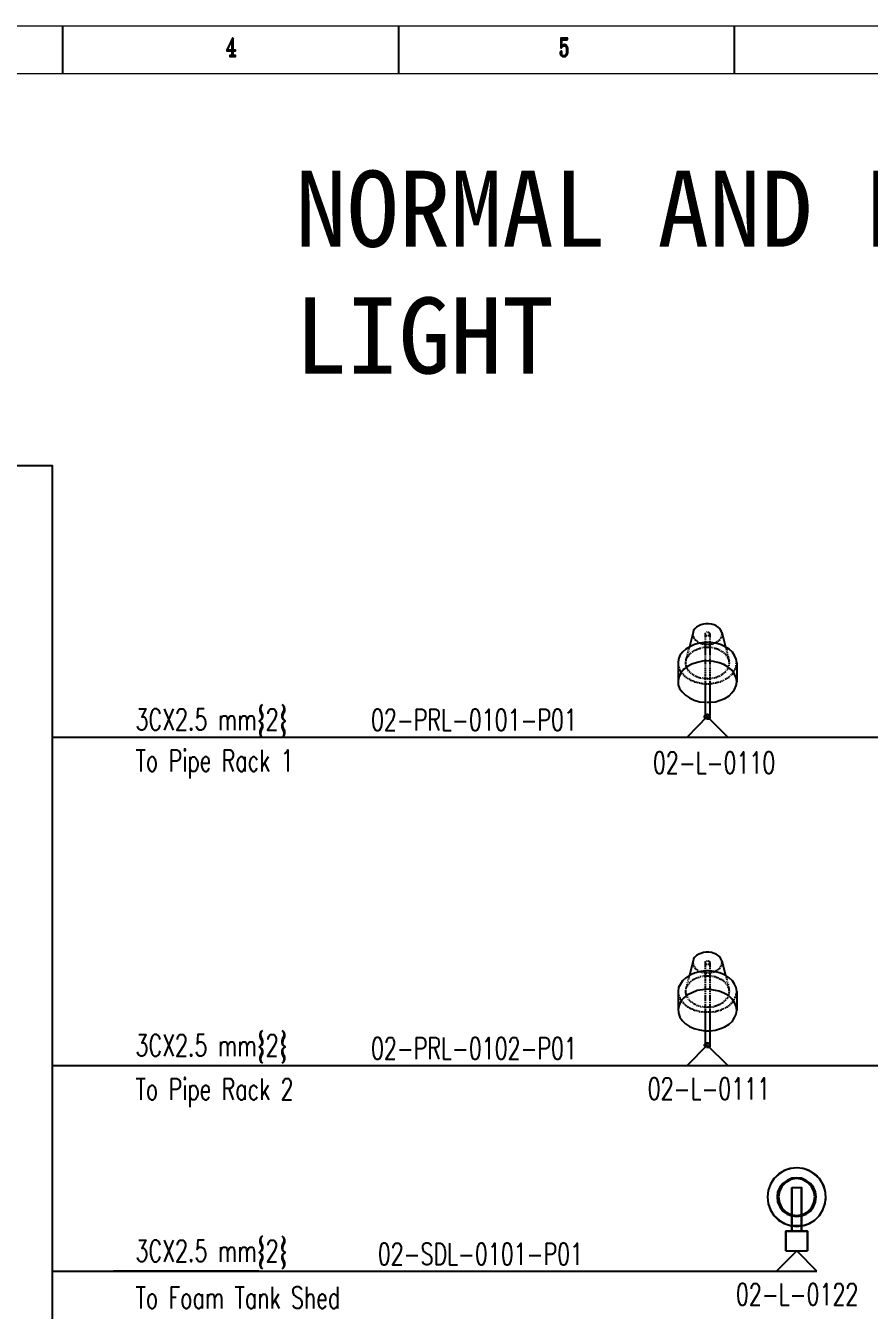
# Model space of a CAD drawing. Header units: inches. Extents: x 35 to 2894, y 23 to 617.
# Drawn here: x 1254.3 to 1430.2, y 348.9 to 616.8 of the extents above; entities that cross this region are included whole.
import ezdxf

# ---------------------------------------------------------------- set-up
doc = ezdxf.new("R2010")
doc.units = ezdxf.units.IN
doc.header["$MEASUREMENT"] = 0
doc.layers.add('Layer 1', color=7, linetype='Continuous')
doc.layers.add('LGT1', color=7, linetype='Continuous')
doc.styles.add('HZTXT', font='simplexs.shx', dxfattribs={"width": 0.7, "bigfont": 'hztxt.shx'})
doc.styles.get("Standard").update_dxf_attribs({"font": 'arial.ttf'})

msp = doc.modelspace()

# ---------------------------------------------------------------- hatches: boundary and pattern name
at = {"layer": 'Layer 1'}
for points in [[(1297.58, 614.22), (1297.41, 614.22), (1296.25, 611.65), (1296.25, 611.56), (1297.32, 611.56), (1297.32, 610.58), (1297.23, 610.58), (1296.87, 610.58), (1296.87, 610.4), (1298.03, 610.4), (1298.03, 610.58), (1297.67, 610.58), (1297.67, 610.67), (1297.58, 610.84), (1297.58, 611.56), (1298.03, 611.56), (1298.03, 611.73), (1297.58, 611.73), (1296.34, 611.73), (1297.32, 613.69)], [(1297.58, 614.22), (1297.32, 613.69), (1297.32, 611.73), (1296.34, 611.73), (1297.58, 611.73)], [(1367.33, 614.22), (1365.91, 614.22), (1365.91, 612.18), (1366, 612.18), (1366.09, 612.27), (1366.09, 612.36), (1366, 612.45), (1366.09, 613.87), (1367.24, 613.87)], [(1365.91, 611.47), (1365.82, 611.38), (1365.73, 611.29), (1365.73, 610.93), (1365.82, 610.84), (1365.82, 610.76), (1365.91, 610.67), (1366, 610.58), (1366.09, 610.49), (1366.53, 610.49), (1366.44, 610.49), (1366.35, 610.49), (1366.26, 610.58), (1366.17, 610.58), (1366.09, 610.67), (1366, 610.76), (1366, 610.84), (1366, 610.93), (1366.09, 611.02), (1366.09, 611.38), (1366, 611.47)], [(1366.17, 612.71), (1366.09, 612.62), (1366.09, 612.53), (1366, 612.45), (1366.09, 612.36), (1366.17, 612.45), (1366.17, 612.53), (1366.26, 612.53), (1366.35, 612.53), (1366.35, 612.62), (1366.53, 612.62)], [(1366.62, 612.89), (1366.53, 612.89), (1366.44, 612.8), (1366.26, 612.8), (1366.26, 612.71), (1366.17, 612.71), (1366.53, 612.62), (1366.71, 612.62), (1366.8, 612.53), (1366.89, 612.45), (1366.98, 612.36), (1366.98, 612.18), (1367.06, 612.09), (1367.06, 611.11), (1366.98, 611.02), (1366.98, 610.84), (1366.89, 610.76), (1366.89, 610.67), (1366.8, 610.67), (1366.71, 610.58), (1366.71, 610.49), (1366.62, 610.49), (1366.09, 610.49), (1366.17, 610.49), (1366.26, 610.4), (1366.89, 610.4), (1366.89, 610.49), (1366.98, 610.49), (1367.06, 610.58), (1367.15, 610.67), (1367.15, 610.76), (1367.24, 610.76), (1367.24, 611.02), (1367.33, 611.11), (1367.33, 612.18), (1367.24, 612.27), (1367.24, 612.45), (1367.15, 612.53), (1367.06, 612.62), (1367.06, 612.71), (1366.98, 612.71), (1366.89, 612.8), (1366.71, 612.8)]]:
    msp.add_hatch(color=0, dxfattribs=at).paths.add_polyline_path(points)

# ---------------------------------------------------------------- linework, layer by layer
at = {"lineweight": -3}
msp.add_lwpolyline([(1189.67, 525.08), (1259.86, 525.08), (1259.86, 83.92), (1189.67, 83.92)], close=True, dxfattribs=at)
at = {"layer": 'Layer 1', "color": 5, "lineweight": 15}
msp.add_lwpolyline([(1051.96, 616.81), (1892.03, 616.81), (1892.03, 22.8), (1051.96, 22.8), (1051.96, 616.81)], dxfattribs=at)
at = {"layer": 'Layer 1', "color": 0, "lineweight": -3}
for points in [[(1262, 616.81), (1262, 606.84)], [(1332.01, 616.81), (1332.01, 606.84)], [(1402.03, 616.81), (1402.03, 606.84)], [(1297.58, 614.22), (1297.41, 614.22), (1296.25, 611.65), (1296.25, 611.56), (1297.32, 611.56), (1297.32, 610.58), (1297.23, 610.58), (1296.87, 610.58), (1296.87, 610.4), (1298.03, 610.4), (1298.03, 610.58), (1297.67, 610.58), (1297.67, 610.67), (1297.58, 610.84), (1297.58, 611.56), (1298.03, 611.56), (1298.03, 611.73), (1297.58, 611.73), (1296.34, 611.73), (1297.32, 613.69), (1297.58, 614.22)], [(1297.58, 614.22), (1297.32, 613.69), (1297.32, 611.73), (1296.34, 611.73), (1297.58, 611.73), (1297.58, 614.22)], [(1367.33, 614.22), (1365.91, 614.22), (1365.91, 612.18), (1366, 612.18), (1366.09, 612.27), (1366.09, 612.36), (1366, 612.45), (1366.09, 613.87), (1367.24, 613.87), (1367.33, 614.22)], [(1365.91, 611.47), (1365.82, 611.38), (1365.73, 611.29), (1365.73, 610.93), (1365.82, 610.84), (1365.82, 610.76), (1365.91, 610.67), (1366, 610.58), (1366.09, 610.49), (1366.53, 610.49), (1366.44, 610.49), (1366.35, 610.49), (1366.26, 610.58), (1366.17, 610.58), (1366.09, 610.67), (1366, 610.76), (1366, 610.84), (1366, 610.93), (1366.09, 611.02), (1366.09, 611.38), (1366, 611.47), (1365.91, 611.47)], [(1366.17, 612.71), (1366.09, 612.62), (1366.09, 612.53), (1366, 612.45), (1366.09, 612.36), (1366.17, 612.45), (1366.17, 612.53), (1366.26, 612.53), (1366.35, 612.53), (1366.35, 612.62), (1366.53, 612.62), (1366.17, 612.71)], [(1366.62, 612.89), (1366.53, 612.89), (1366.44, 612.8), (1366.26, 612.8), (1366.26, 612.71), (1366.17, 612.71), (1366.53, 612.62), (1366.71, 612.62), (1366.8, 612.53), (1366.89, 612.45), (1366.98, 612.36), (1366.98, 612.18), (1367.06, 612.09), (1367.06, 611.11), (1366.98, 611.02), (1366.98, 610.84), (1366.89, 610.76), (1366.89, 610.67), (1366.8, 610.67), (1366.71, 610.58), (1366.71, 610.49), (1366.62, 610.49), (1366.09, 610.49), (1366.17, 610.49), (1366.26, 610.4), (1366.89, 610.4), (1366.89, 610.49), (1366.98, 610.49), (1367.06, 610.58), (1367.15, 610.67), (1367.15, 610.76), (1367.24, 610.76), (1367.24, 611.02), (1367.33, 611.11), (1367.33, 612.18), (1367.24, 612.27), (1367.24, 612.45), (1367.15, 612.53), (1367.06, 612.62), (1367.06, 612.71), (1366.98, 612.71), (1366.89, 612.8), (1366.71, 612.8), (1366.62, 612.89)]]:
    msp.add_lwpolyline(points, dxfattribs=at)
at = {"layer": 'Layer 1', "lineweight": 0}
for points in [[(1297.58, 614.22), (1297.41, 614.22), (1296.25, 611.65), (1296.25, 611.56), (1297.32, 611.56), (1297.32, 610.58), (1297.23, 610.58), (1296.87, 610.58), (1296.87, 610.4), (1298.03, 610.4), (1298.03, 610.58), (1297.67, 610.58), (1297.67, 610.67), (1297.58, 610.84), (1297.58, 611.56), (1298.03, 611.56), (1298.03, 611.73), (1297.58, 611.73), (1296.34, 611.73), (1297.32, 613.69), (1297.58, 614.22)], [(1297.58, 614.22), (1297.32, 613.69), (1297.32, 611.73), (1296.34, 611.73), (1297.58, 611.73), (1297.58, 614.22)], [(1367.33, 614.22), (1365.91, 614.22), (1365.91, 612.18), (1366, 612.18), (1366.09, 612.27), (1366.09, 612.36), (1366, 612.45), (1366.09, 613.87), (1367.24, 613.87), (1367.33, 614.22)], [(1365.91, 611.47), (1365.82, 611.38), (1365.73, 611.29), (1365.73, 610.93), (1365.82, 610.84), (1365.82, 610.76), (1365.91, 610.67), (1366, 610.58), (1366.09, 610.49), (1366.53, 610.49), (1366.44, 610.49), (1366.35, 610.49), (1366.26, 610.58), (1366.17, 610.58), (1366.09, 610.67), (1366, 610.76), (1366, 610.84), (1366, 610.93), (1366.09, 611.02), (1366.09, 611.38), (1366, 611.47), (1365.91, 611.47)], [(1366.17, 612.71), (1366.09, 612.62), (1366.09, 612.53), (1366, 612.45), (1366.09, 612.36), (1366.17, 612.45), (1366.17, 612.53), (1366.26, 612.53), (1366.35, 612.53), (1366.35, 612.62), (1366.53, 612.62), (1366.17, 612.71)], [(1366.62, 612.89), (1366.53, 612.89), (1366.44, 612.8), (1366.26, 612.8), (1366.26, 612.71), (1366.17, 612.71), (1366.53, 612.62), (1366.71, 612.62), (1366.8, 612.53), (1366.89, 612.45), (1366.98, 612.36), (1366.98, 612.18), (1367.06, 612.09), (1367.06, 611.11), (1366.98, 611.02), (1366.98, 610.84), (1366.89, 610.76), (1366.89, 610.67), (1366.8, 610.67), (1366.71, 610.58), (1366.71, 610.49), (1366.62, 610.49), (1366.09, 610.49), (1366.17, 610.49), (1366.26, 610.4), (1366.89, 610.4), (1366.89, 610.49), (1366.98, 610.49), (1367.06, 610.58), (1367.15, 610.67), (1367.15, 610.76), (1367.24, 610.76), (1367.24, 611.02), (1367.33, 611.11), (1367.33, 612.18), (1367.24, 612.27), (1367.24, 612.45), (1367.15, 612.53), (1367.06, 612.62), (1367.06, 612.71), (1366.98, 612.71), (1366.89, 612.8), (1366.71, 612.8), (1366.62, 612.89)]]:
    msp.add_lwpolyline(points, dxfattribs=at)
at = {"layer": 'Layer 1', "color": 0, "lineweight": 9}
msp.add_lwpolyline([(1061.92, 606.84), (1882.07, 606.84), (1882.07, 32.77), (1061.92, 32.77), (1061.92, 606.84)], dxfattribs=at)
at = {"layer": 'Layer 1', "color": 1, "lineweight": -3}
for points in [[(1393.49, 490.33), (1392.69, 487.31), (1392.6, 487.04)], [(1393.49, 490.33), (1393.4, 489.98)], [(1399.45, 490.33), (1399.27, 490.69), (1399.09, 491.04), (1398.73, 491.4), (1398.29, 491.67), (1397.85, 491.84), (1397.31, 492.02), (1396.69, 492.11), (1396.15, 492.11), (1395.62, 492.02), (1395.09, 491.84), (1394.64, 491.67), (1394.2, 491.4), (1393.84, 491.04), (1393.57, 490.69), (1393.49, 490.33)], [(1396.42, 490.33), (1396.33, 490.33), (1396.24, 490.24)], [(1396.78, 490.15), (1396.78, 490.24), (1396.69, 490.24), (1396.6, 490.24)], [(1399.45, 490.15), (1399.45, 490.33)], [(1399.45, 490.33), (1400.25, 487.31), (1400.34, 487.04)], [(1402.47, 483.66), (1402.56, 483.93), (1402.47, 484.73), (1402.12, 485.44), (1401.67, 486.15), (1400.96, 486.77), (1400.16, 487.31), (1399.18, 487.75), (1398.11, 488.02), (1397.04, 488.2), (1395.89, 488.2), (1394.82, 488.02), (1393.75, 487.75), (1392.77, 487.31), (1391.97, 486.77), (1391.26, 486.15), (1390.73, 485.44), (1390.46, 484.73), (1390.37, 483.93)], [(1393.4, 489.89), (1393.4, 489.62)], [(1393.49, 489.53), (1393.49, 489.44), (1393.57, 489.26)], [(1393.57, 489.18), (1393.66, 489.09), (1393.75, 489)], [(1393.84, 488.91), (1393.93, 488.73), (1394.02, 488.64)], [(1394.11, 488.64), (1394.29, 488.46)], [(1394.38, 488.37), (1394.55, 488.29)], [(1394.73, 488.2), (1394.82, 488.11), (1394.91, 488.11)], [(1395, 488.02), (1395.27, 487.93)], [(1395.35, 487.93), (1395.62, 487.84)], [(1395.8, 487.84), (1395.98, 487.84)], [(1396.07, 490.15), (1395.98, 490.06), (1395.98, 489.98)], [(1395.98, 489.98), (1395.98, 489.71)], [(1395.98, 489.89), (1395.98, 489.8), (1396.07, 489.71)], [(1395.98, 489.62), (1395.98, 489.35)], [(1395.98, 489.26), (1395.98, 489)], [(1395.98, 488.82), (1395.98, 488.64)], [(1395.98, 488.46), (1395.98, 488.2)], [(1395.98, 488.11), (1395.98, 487.84)], [(1395.98, 487.75), (1395.98, 487.48)], [(1396.15, 487.84), (1396.42, 487.75)], [(1396.24, 489.62), (1396.42, 489.62)], [(1396.51, 487.75), (1396.78, 487.84)], [(1396.6, 489.62), (1396.78, 489.62), (1396.78, 489.71)], [(1396.96, 489.98), (1396.96, 490.06), (1396.87, 490.06)], [(1396.87, 489.8), (1396.96, 489.8), (1396.96, 489.89), (1396.96, 489.98)], [(1396.87, 487.84), (1397.13, 487.84)], [(1396.96, 489.98), (1396.96, 489.71)], [(1396.96, 489.62), (1396.96, 489.35)], [(1396.96, 489.26), (1396.96, 489)], [(1396.96, 488.82), (1396.96, 488.64)], [(1396.96, 488.46), (1396.96, 488.2)], [(1396.96, 488.11), (1396.96, 487.84)], [(1396.96, 487.75), (1396.96, 487.48)], [(1397.22, 487.84), (1397.49, 487.93)], [(1397.58, 487.93), (1397.67, 487.93), (1397.85, 488.02)], [(1397.93, 488.11), (1398.11, 488.11), (1398.2, 488.2)], [(1398.29, 488.2), (1398.56, 488.37)], [(1398.65, 488.46), (1398.82, 488.55)], [(1398.91, 488.64), (1399, 488.73), (1399.09, 488.82)], [(1399.18, 489), (1399.27, 489.09), (1399.27, 489.18)], [(1399.36, 489.26), (1399.45, 489.53)], [(1399.54, 489.98), (1399.45, 490.06)], [(1399.45, 489.62), (1399.54, 489.98)], [(1392.15, 485.08), (1392.06, 484.82)], [(1392.15, 484.91), (1392.06, 484.82), (1392.06, 484.73)], [(1392.24, 485.44), (1392.15, 485.17)], [(1392.33, 485.26), (1392.15, 484.99)], [(1392.33, 485.79), (1392.24, 485.62)], [(1392.42, 486.15), (1392.33, 485.97)], [(1392.51, 485.53), (1392.42, 485.35), (1392.33, 485.35)], [(1392.51, 486.51), (1392.42, 486.33)], [(1392.6, 486.95), (1392.51, 486.68)], [(1392.77, 485.79), (1392.6, 485.62)], [(1393.04, 486.06), (1392.86, 485.88)], [(1393.4, 486.33), (1393.22, 486.15)], [(1393.66, 486.51), (1393.49, 486.33)], [(1394.02, 486.59), (1393.84, 486.51)], [(1394.38, 486.77), (1394.2, 486.68), (1394.11, 486.68)], [(1394.73, 486.86), (1394.46, 486.77)], [(1395.09, 486.95), (1394.82, 486.95)], [(1395.44, 487.04), (1395.27, 487.04)], [(1395.89, 487.13), (1395.8, 487.13), (1395.62, 487.04)], [(1395.98, 487.4), (1395.98, 487.13)], [(1396.24, 487.13), (1395.98, 487.13)], [(1395.98, 486.95), (1395.98, 486.68)], [(1395.98, 486.59), (1395.98, 486.33)], [(1395.98, 486.24), (1395.98, 485.97)], [(1395.98, 485.88), (1395.98, 485.62)], [(1395.98, 485.44), (1395.98, 485.26)], [(1395.98, 485.08), (1395.98, 484.82)], [(1396.6, 487.13), (1396.33, 487.13)], [(1396.96, 487.13), (1396.69, 487.13)], [(1396.96, 487.4), (1396.96, 487.13)], [(1396.96, 486.95), (1396.96, 486.68)], [(1396.96, 486.59), (1396.96, 486.33)], [(1396.96, 486.24), (1396.96, 485.97)], [(1396.96, 485.88), (1396.96, 485.62)], [(1396.96, 485.44), (1396.96, 485.26)], [(1396.96, 485.08), (1396.96, 484.82)], [(1397.31, 487.04), (1397.13, 487.13)], [(1397.67, 487.04), (1397.49, 487.04)], [(1398.11, 486.95), (1397.85, 486.95)], [(1398.47, 486.77), (1398.38, 486.86), (1398.2, 486.86)], [(1398.82, 486.68), (1398.56, 486.77)], [(1399.09, 486.51), (1398.91, 486.59)], [(1399.45, 486.33), (1399.27, 486.42)], [(1399.8, 486.15), (1399.54, 486.24)], [(1400.07, 485.88), (1399.89, 486.06)], [(1400.34, 485.62), (1400.16, 485.79)], [(1400.34, 486.95), (1400.43, 486.68)], [(1400.43, 486.51), (1400.51, 486.33)], [(1400.51, 485.35), (1400.43, 485.53)], [(1400.51, 486.15), (1400.6, 485.97)], [(1400.6, 485.79), (1400.69, 485.62)], [(1400.78, 484.99), (1400.69, 485.08), (1400.6, 485.17)], [(1400.69, 485.44), (1400.78, 485.17)], [(1400.78, 485.08), (1400.87, 484.82)], [(1400.87, 484.64), (1400.78, 484.91)], [(1402.56, 480.01), (1402.47, 480.81), (1402.12, 481.61), (1401.58, 482.41), (1400.78, 483.04), (1399.89, 483.57), (1398.91, 483.93), (1397.76, 484.19), (1396.6, 484.37), (1395.44, 484.28), (1394.29, 484.02), (1393.22, 483.66), (1392.33, 483.21), (1391.53, 482.59), (1390.91, 481.88), (1390.55, 481.08), (1390.37, 480.28), (1390.37, 479.39), (1390.64, 478.59), (1391.17, 477.88), (1391.88, 477.17), (1392.69, 476.63), (1393.66, 476.19), (1394.82, 475.83), (1395.98, 475.74)], [(1390.37, 483.93), (1390.37, 483.66)], [(1390.37, 483.93), (1390.37, 480.01)], [(1390.37, 483.48), (1390.46, 483.21)], [(1390.46, 483.13), (1390.55, 482.86)], [(1390.55, 482.77), (1390.64, 482.5)], [(1390.73, 482.41), (1390.73, 482.32), (1390.82, 482.24)], [(1391.88, 484.19), (1391.88, 483.93)], [(1391.88, 483.84), (1391.88, 483.57)], [(1391.97, 484.73), (1391.97, 484.46)], [(1391.97, 484.55), (1391.97, 484.37)], [(1391.97, 483.48), (1391.97, 483.21)], [(1392.06, 483.13), (1392.06, 482.95), (1392.15, 482.86)], [(1392.15, 482.77), (1392.33, 482.59)], [(1392.33, 482.41), (1392.42, 482.41), (1392.51, 482.24)], [(1395.98, 484.73), (1395.98, 484.46)], [(1395.98, 484.37), (1395.98, 484.1)], [(1395.98, 484.02), (1395.98, 483.75)], [(1395.98, 483.57), (1395.98, 483.39)], [(1395.98, 483.21), (1395.98, 482.95)], [(1395.98, 482.86), (1395.98, 482.59)], [(1395.98, 482.5), (1395.98, 482.24)], [(1396.96, 484.73), (1396.96, 484.46)], [(1396.96, 484.37), (1396.96, 484.1)], [(1396.96, 484.02), (1396.96, 483.75)], [(1396.96, 483.57), (1396.96, 483.39)], [(1396.96, 483.21), (1396.96, 482.95)], [(1396.96, 482.86), (1396.96, 482.59)], [(1396.96, 482.5), (1396.96, 482.24)], [(1400.43, 482.32), (1400.51, 482.5)], [(1400.6, 482.59), (1400.69, 482.68), (1400.78, 482.77)], [(1400.78, 482.95), (1400.87, 483.13)], [(1400.87, 484.73), (1400.96, 484.46)], [(1400.96, 484.28), (1400.96, 484.55)], [(1401.05, 483.93), (1400.96, 484.19)], [(1400.96, 483.66), (1401.05, 483.93)], [(1400.96, 483.3), (1400.96, 483.48)], [(1402.03, 482.24), (1402.12, 482.32), (1402.2, 482.41)], [(1402.2, 482.5), (1402.29, 482.77)], [(1402.38, 482.86), (1402.47, 483.13)], [(1402.47, 483.21), (1402.47, 483.48)], [(1402.56, 483.93), (1402.56, 480.01)], [(1390.91, 482.15), (1391.08, 481.88)], [(1391.17, 481.79), (1391.26, 481.61)], [(1391.35, 481.52), (1391.53, 481.35)], [(1391.62, 481.26), (1391.88, 481.08)], [(1391.97, 480.99), (1392.15, 480.9)], [(1392.24, 480.81), (1392.42, 480.63)], [(1392.6, 482.15), (1392.77, 481.97)], [(1392.6, 480.63), (1392.77, 480.46)], [(1392.86, 481.88), (1393.04, 481.7)], [(1392.86, 480.37), (1393.13, 480.28)], [(1393.22, 481.7), (1393.4, 481.52)], [(1393.22, 480.28), (1393.49, 480.19)], [(1393.49, 481.44), (1393.66, 481.35)], [(1393.57, 480.1), (1393.75, 480.01), (1393.84, 480.01)], [(1393.84, 481.26), (1394.02, 481.17)], [(1393.93, 480.01), (1394.2, 479.92)], [(1394.11, 481.08), (1394.2, 481.08), (1394.38, 480.99)], [(1394.29, 479.92), (1394.55, 479.83)], [(1394.46, 480.99), (1394.73, 480.9)], [(1394.64, 479.75), (1394.91, 479.75)], [(1394.82, 480.9), (1394.91, 480.81), (1395.09, 480.81)], [(1395, 479.75), (1395.27, 479.66)], [(1395.27, 480.81), (1395.44, 480.72)], [(1395.35, 479.66), (1395.62, 479.66)], [(1395.62, 480.72), (1395.89, 480.72)], [(1395.8, 479.66), (1395.89, 479.57), (1395.98, 479.57)], [(1395.98, 482.06), (1395.98, 481.88)], [(1395.98, 481.7), (1395.98, 481.44)], [(1395.98, 481.35), (1395.98, 481.08)], [(1395.98, 480.99), (1395.98, 480.72)], [(1395.98, 480.72), (1396.24, 480.72)], [(1395.98, 480.63), (1395.98, 480.37)], [(1395.98, 480.19), (1395.98, 473.07)], [(1396.15, 479.57), (1396.42, 479.57)], [(1396.33, 480.72), (1396.6, 480.63)], [(1396.51, 479.57), (1396.78, 479.57)], [(1396.69, 480.63), (1396.96, 480.72)], [(1396.87, 479.57), (1397.04, 479.57), (1397.13, 479.66)], [(1396.96, 482.06), (1396.96, 481.88)], [(1396.96, 481.7), (1396.96, 481.44)], [(1396.96, 481.35), (1396.96, 481.08)], [(1396.96, 480.99), (1396.96, 480.72)], [(1396.96, 480.63), (1396.96, 480.37)], [(1396.96, 480.19), (1396.96, 473.07)], [(1396.96, 475.74), (1398.11, 475.83), (1399.09, 476.19), (1400.07, 476.54), (1400.96, 477.08), (1401.58, 477.7), (1402.12, 478.41), (1402.47, 479.21), (1402.56, 480.01)], [(1397.13, 480.72), (1397.31, 480.72)], [(1397.22, 479.66), (1397.49, 479.66)], [(1397.49, 480.72), (1397.67, 480.81)], [(1397.67, 479.66), (1397.85, 479.75)], [(1397.85, 480.81), (1398.11, 480.9)], [(1398.02, 479.75), (1398.29, 479.75)], [(1398.2, 480.9), (1398.38, 480.99), (1398.47, 480.99)], [(1398.38, 479.83), (1398.65, 479.92)], [(1398.56, 481.08), (1398.82, 481.17)], [(1398.73, 479.92), (1399, 480.01)], [(1398.91, 481.17), (1399.09, 481.26)], [(1399.09, 480.01), (1399.18, 480.01), (1399.36, 480.1)], [(1399.27, 481.35), (1399.45, 481.44)], [(1399.45, 480.19), (1399.62, 480.28)], [(1399.54, 481.52), (1399.8, 481.7)], [(1399.8, 480.28), (1399.98, 480.37)], [(1399.89, 481.79), (1400.07, 481.97)], [(1400.16, 481.97), (1400.34, 482.15)], [(1400.16, 480.46), (1400.34, 480.63)], [(1400.43, 480.63), (1400.69, 480.81)], [(1400.78, 480.9), (1400.96, 480.99)], [(1401.05, 481.08), (1401.23, 481.26)], [(1401.31, 481.35), (1401.49, 481.52)], [(1401.58, 481.61), (1401.67, 481.61), (1401.76, 481.79)], [(1401.85, 481.88), (1401.94, 482.15)], [(1395.98, 475.74), (1396.15, 475.74)], [(1396.33, 475.74), (1396.6, 475.74)], [(1396.69, 475.74), (1396.96, 475.74)], [(1395.89, 472.81), (1395.8, 472.81), (1395.8, 472.72)], [(1395.89, 472.81), (1395.8, 472.81), (1395.8, 472.72)], [(1395.8, 472.72), (1395.8, 472.63), (1395.89, 472.54)], [(1395.8, 472.72), (1395.8, 472.63), (1395.89, 472.54)], [(1396.15, 473.07), (1396.07, 473.07), (1395.98, 472.98), (1395.89, 472.9)], [(1396.15, 473.07), (1396.07, 473.07), (1395.98, 472.98), (1395.89, 472.9)], [(1395.89, 472.45), (1395.98, 472.36), (1396.07, 472.36), (1396.15, 472.27)], [(1395.89, 472.45), (1395.98, 472.36), (1396.07, 472.36), (1396.15, 472.27)], [(1396.07, 472.98), (1396.07, 472.9), (1395.98, 472.9), (1395.98, 472.72)], [(1395.98, 472.98), (1395.98, 472.72)], [(1395.98, 472.63), (1395.98, 472.54), (1396.07, 472.45)], [(1396.51, 473.16), (1396.33, 473.16), (1396.24, 473.07)], [(1396.51, 473.16), (1396.33, 473.16), (1396.24, 473.07)], [(1396.42, 473.07), (1396.24, 473.07), (1396.24, 472.98)], [(1396.24, 472.36), (1396.42, 472.36)], [(1396.24, 472.27), (1396.51, 472.27)], [(1396.24, 472.27), (1396.51, 472.27)], [(1396.87, 473.07), (1396.69, 473.07), (1396.6, 473.16)], [(1396.87, 473.07), (1396.69, 473.07), (1396.6, 473.16)], [(1396.78, 472.98), (1396.69, 472.98), (1396.6, 473.07)], [(1396.6, 472.36), (1396.78, 472.36), (1396.78, 472.45)], [(1396.6, 472.27), (1396.78, 472.27), (1396.87, 472.36)], [(1396.6, 472.27), (1396.78, 472.27), (1396.87, 472.36)], [(1396.96, 472.72), (1396.96, 472.81), (1396.87, 472.9)], [(1396.87, 472.54), (1396.96, 472.54), (1396.96, 472.63), (1396.96, 472.72)], [(1397.04, 472.72), (1397.04, 472.9), (1396.96, 472.98)], [(1396.96, 472.98), (1396.96, 472.72)], [(1397.04, 472.72), (1397.04, 472.9), (1396.96, 472.98)], [(1396.96, 472.45), (1397.04, 472.45), (1397.04, 472.54), (1397.04, 472.63)], [(1396.96, 472.45), (1397.04, 472.45), (1397.04, 472.54), (1397.04, 472.63)], [(1399.45, 421.83), (1399.27, 422.19), (1399.09, 422.54), (1398.73, 422.9), (1398.29, 423.16), (1397.85, 423.34), (1397.31, 423.52), (1396.78, 423.61), (1396.16, 423.61), (1395.62, 423.52), (1395.09, 423.34), (1394.64, 423.16), (1394.2, 422.9), (1393.84, 422.54), (1393.57, 422.19), (1393.49, 421.83)], [(1393.49, 421.83), (1392.69, 418.81), (1392.6, 418.54)], [(1393.49, 421.83), (1393.4, 421.56)], [(1393.4, 421.39), (1393.49, 421.12)], [(1393.49, 421.03), (1393.57, 420.76)], [(1393.57, 420.67), (1393.66, 420.59), (1393.75, 420.5)], [(1396.07, 421.65), (1395.98, 421.56), (1395.98, 421.47)], [(1395.98, 421.47), (1395.98, 421.21)], [(1395.98, 421.39), (1395.98, 421.3), (1396.07, 421.21)], [(1395.98, 421.12), (1395.98, 420.85)], [(1395.98, 420.76), (1395.98, 420.5)], [(1396.42, 421.83), (1396.33, 421.74), (1396.24, 421.74)], [(1396.24, 421.12), (1396.42, 421.12)], [(1396.78, 421.65), (1396.78, 421.74), (1396.69, 421.74), (1396.6, 421.83)], [(1396.6, 421.12), (1396.78, 421.12), (1396.78, 421.21)], [(1396.96, 421.47), (1396.96, 421.56), (1396.87, 421.56)], [(1396.87, 421.3), (1396.96, 421.3), (1396.96, 421.39), (1396.96, 421.47)], [(1396.96, 421.47), (1396.96, 421.21)], [(1396.96, 421.12), (1396.96, 420.85)], [(1396.96, 420.76), (1396.96, 420.5)], [(1399.18, 420.5), (1399.27, 420.59), (1399.27, 420.67)], [(1399.36, 420.76), (1399.45, 421.03)], [(1399.45, 421.65), (1399.45, 421.83)], [(1399.45, 421.83), (1400.25, 418.81), (1400.34, 418.54)], [(1399.54, 421.47), (1399.45, 421.56)], [(1399.45, 421.12), (1399.54, 421.47)], [(1402.56, 415.16), (1402.56, 415.43), (1402.47, 416.23), (1402.12, 416.94), (1401.67, 417.65), (1400.96, 418.27), (1400.16, 418.81), (1399.18, 419.25), (1398.11, 419.52), (1397.04, 419.7), (1395.89, 419.7), (1394.82, 419.52), (1393.75, 419.25), (1392.77, 418.81), (1391.97, 418.27), (1391.26, 417.65), (1390.82, 416.94), (1390.46, 416.23), (1390.37, 415.43)], [(1392.51, 418.09), (1392.42, 417.83)], [(1392.6, 418.45), (1392.51, 418.18)], [(1393.75, 418.01), (1393.49, 417.83)], [(1393.84, 420.41), (1393.93, 420.23), (1394.02, 420.14)], [(1394.02, 418.18), (1393.84, 418.01)], [(1394.11, 420.14), (1394.29, 419.96)], [(1394.38, 418.27), (1394.2, 418.18)], [(1394.38, 419.87), (1394.55, 419.78)], [(1394.73, 418.36), (1394.55, 418.27)], [(1394.73, 419.7), (1394.82, 419.61), (1394.91, 419.61)], [(1395.09, 418.45), (1394.91, 418.45)], [(1395.09, 419.52), (1395.27, 419.43)], [(1395.44, 418.54), (1395.27, 418.54)], [(1395.44, 419.43), (1395.62, 419.34)], [(1395.89, 418.63), (1395.8, 418.63), (1395.62, 418.54)], [(1395.8, 419.34), (1395.98, 419.34)], [(1395.98, 420.32), (1395.98, 420.14)], [(1395.98, 419.96), (1395.98, 419.7)], [(1395.98, 419.61), (1395.98, 419.34)], [(1395.98, 419.25), (1395.98, 418.98)], [(1395.98, 418.89), (1395.98, 418.63)], [(1396.24, 418.63), (1395.98, 418.63)], [(1395.98, 418.45), (1395.98, 418.27)], [(1395.98, 418.09), (1395.98, 417.83)], [(1396.16, 419.34), (1396.42, 419.25)], [(1396.6, 418.63), (1396.33, 418.63)], [(1396.51, 419.25), (1396.78, 419.34)], [(1396.96, 418.63), (1396.69, 418.63)], [(1396.87, 419.34), (1397.13, 419.34)], [(1396.96, 420.32), (1396.96, 420.14)], [(1396.96, 419.96), (1396.96, 419.7)], [(1396.96, 419.61), (1396.96, 419.34)], [(1396.96, 419.25), (1396.96, 418.98)], [(1396.96, 418.89), (1396.96, 418.63)], [(1396.96, 418.45), (1396.96, 418.27)], [(1396.96, 418.09), (1396.96, 417.83)], [(1397.31, 418.54), (1397.13, 418.63)], [(1397.22, 419.34), (1397.49, 419.43)], [(1397.76, 418.54), (1397.49, 418.54)], [(1397.67, 419.43), (1397.85, 419.52)], [(1398.11, 418.45), (1397.85, 418.45)], [(1397.93, 419.61), (1398.2, 419.7)], [(1398.47, 418.27), (1398.38, 418.36), (1398.2, 418.36)], [(1398.29, 419.78), (1398.56, 419.87)], [(1398.82, 418.18), (1398.56, 418.27)], [(1398.65, 419.96), (1398.82, 420.14)], [(1398.91, 420.14), (1399, 420.23), (1399.09, 420.41)], [(1399.18, 418.01), (1399.09, 418.01), (1398.91, 418.09)], [(1399.45, 417.83), (1399.27, 417.92)], [(1400.34, 418.45), (1400.43, 418.18)], [(1400.43, 418.09), (1400.51, 417.83)], [(1402.56, 411.51), (1402.47, 412.31), (1402.12, 413.11), (1401.58, 413.91), (1400.87, 414.54), (1399.89, 415.07), (1398.91, 415.51), (1397.76, 415.69), (1396.6, 415.87), (1395.44, 415.78), (1394.29, 415.6), (1393.31, 415.16), (1392.33, 414.71), (1391.53, 414.09), (1390.91, 413.38), (1390.55, 412.58), (1390.37, 411.78), (1390.46, 410.98), (1390.73, 410.09), (1391.17, 409.38), (1391.88, 408.66), (1392.69, 408.13), (1393.66, 407.69), (1394.82, 407.42), (1395.98, 407.24)], [(1390.37, 415.43), (1390.37, 415.16)], [(1390.37, 415.43), (1390.37, 411.51)], [(1391.88, 415.69), (1391.88, 415.43)], [(1391.88, 415.34), (1391.88, 415.07)], [(1392.06, 416.23), (1391.97, 415.96)], [(1391.97, 416.05), (1391.97, 415.87)], [(1392.15, 416.58), (1392.06, 416.31)], [(1392.15, 416.4), (1392.06, 416.31), (1392.06, 416.23)], [(1392.24, 416.94), (1392.15, 416.76)], [(1392.33, 417.29), (1392.24, 417.12)], [(1392.33, 416.76), (1392.24, 416.49)], [(1392.42, 417.65), (1392.33, 417.47)], [(1392.51, 417.03), (1392.42, 416.85)], [(1392.77, 417.29), (1392.6, 417.12)], [(1393.04, 417.56), (1392.86, 417.38)], [(1393.4, 417.83), (1393.22, 417.65)], [(1395.98, 417.74), (1395.98, 417.47)], [(1395.98, 417.38), (1395.98, 417.12)], [(1395.98, 416.94), (1395.98, 416.76)], [(1395.98, 416.58), (1395.98, 416.31)], [(1395.98, 416.23), (1395.98, 415.96)], [(1395.98, 415.87), (1395.98, 415.6)], [(1395.98, 415.51), (1395.98, 415.25)], [(1396.96, 417.74), (1396.96, 417.47)], [(1396.96, 417.38), (1396.96, 417.12)], [(1396.96, 416.94), (1396.96, 416.76)], [(1396.96, 416.58), (1396.96, 416.31)], [(1396.96, 416.23), (1396.96, 415.96)], [(1396.96, 415.87), (1396.96, 415.6)], [(1396.96, 415.51), (1396.96, 415.25)], [(1399.8, 417.65), (1399.54, 417.74)], [(1400.07, 417.38), (1399.89, 417.56)], [(1400.34, 417.12), (1400.16, 417.29)], [(1400.51, 416.85), (1400.43, 417.03)], [(1400.51, 417.65), (1400.6, 417.47)], [(1400.6, 417.29), (1400.69, 417.12)], [(1400.78, 416.49), (1400.69, 416.58), (1400.6, 416.76)], [(1400.69, 416.94), (1400.78, 416.76)], [(1400.78, 416.58), (1400.87, 416.31)], [(1400.87, 416.14), (1400.78, 416.4)], [(1400.87, 416.23), (1400.96, 415.96)], [(1400.96, 415.78), (1400.96, 416.05)], [(1401.05, 415.43), (1400.96, 415.69)], [(1400.96, 415.16), (1401.05, 415.43)], [(1402.56, 415.43), (1402.56, 411.51)], [(1390.37, 414.98), (1390.46, 414.71)], [(1390.46, 414.62), (1390.55, 414.36)], [(1390.64, 414.27), (1390.73, 414)], [(1390.73, 413.91), (1390.82, 413.82), (1390.91, 413.73)], [(1390.91, 413.65), (1391.08, 413.38)], [(1391.17, 413.29), (1391.26, 413.11)], [(1391.35, 413.02), (1391.62, 412.85)], [(1391.71, 412.76), (1391.88, 412.58)], [(1391.97, 414.98), (1391.97, 414.71)], [(1392.06, 414.62), (1392.06, 414.54), (1392.15, 414.36)], [(1392.24, 414.27), (1392.33, 414.09)], [(1392.42, 413.91), (1392.51, 413.73)], [(1392.6, 413.65), (1392.77, 413.47)], [(1392.86, 413.38), (1393.04, 413.2)], [(1393.22, 413.2), (1393.4, 413.02)], [(1393.49, 412.93), (1393.75, 412.85)], [(1393.84, 412.76), (1394.02, 412.67)], [(1394.2, 412.58), (1394.38, 412.49)], [(1395.98, 415.07), (1395.98, 414.89)], [(1395.98, 414.71), (1395.98, 414.45)], [(1395.98, 414.36), (1395.98, 414.09)], [(1395.98, 414), (1395.98, 413.73)], [(1395.98, 413.65), (1395.98, 413.38)], [(1395.98, 413.2), (1395.98, 413.02)], [(1395.98, 412.85), (1395.98, 412.58)], [(1396.96, 415.07), (1396.96, 414.89)], [(1396.96, 414.71), (1396.96, 414.45)], [(1396.96, 414.36), (1396.96, 414.09)], [(1396.96, 414), (1396.96, 413.73)], [(1396.96, 413.65), (1396.96, 413.38)], [(1396.96, 413.2), (1396.96, 413.02)], [(1396.96, 412.85), (1396.96, 412.58)], [(1398.56, 412.58), (1398.82, 412.67)], [(1398.91, 412.67), (1399.09, 412.76), (1399.18, 412.76)], [(1399.27, 412.85), (1399.45, 413.02)], [(1399.54, 413.02), (1399.8, 413.2)], [(1399.89, 413.29), (1400.07, 413.47)], [(1400.16, 413.56), (1400.34, 413.65)], [(1400.43, 413.82), (1400.51, 414)], [(1400.6, 414.09), (1400.69, 414.18), (1400.78, 414.27)], [(1400.78, 414.45), (1400.87, 414.62)], [(1400.96, 414.8), (1400.96, 414.98)], [(1401.05, 412.58), (1401.23, 412.76)], [(1401.32, 412.85), (1401.49, 413.02)], [(1401.58, 413.11), (1401.67, 413.11), (1401.76, 413.29)], [(1401.85, 413.38), (1401.94, 413.65)], [(1402.03, 413.73), (1402.12, 413.82), (1402.2, 413.91)], [(1402.2, 414), (1402.29, 414.27)], [(1402.38, 414.36), (1402.47, 414.62)], [(1402.47, 414.71), (1402.47, 414.98)], [(1391.97, 412.49), (1392.15, 412.4)], [(1392.24, 412.31), (1392.51, 412.13)], [(1392.6, 412.13), (1392.77, 411.96)], [(1392.86, 411.96), (1393.13, 411.78)], [(1393.22, 411.78), (1393.49, 411.69)], [(1393.57, 411.6), (1393.75, 411.51), (1393.84, 411.51)], [(1393.93, 411.51), (1394.2, 411.42)], [(1394.29, 411.42), (1394.55, 411.33)], [(1394.55, 412.49), (1394.73, 412.4)], [(1394.64, 411.33), (1394.82, 411.24), (1394.91, 411.24)], [(1394.91, 412.4), (1395, 412.31), (1395.09, 412.31)], [(1395, 411.24), (1395.27, 411.15)], [(1395.27, 412.31), (1395.44, 412.22)], [(1395.44, 411.15), (1395.62, 411.15)], [(1395.62, 412.22), (1395.89, 412.22)], [(1395.8, 411.15), (1395.98, 411.15)], [(1395.98, 412.49), (1395.98, 412.22)], [(1395.98, 412.22), (1396.24, 412.22)], [(1395.98, 412.13), (1395.98, 411.87)], [(1395.98, 411.69), (1395.98, 404.57)], [(1396.16, 411.15), (1396.42, 411.15)], [(1396.33, 412.22), (1396.6, 412.13)], [(1396.51, 411.15), (1396.78, 411.15)], [(1396.69, 412.22), (1396.96, 412.22)], [(1396.87, 411.15), (1397.13, 411.15)], [(1396.96, 412.49), (1396.96, 412.22)], [(1396.96, 412.13), (1396.96, 411.87)], [(1396.96, 411.69), (1396.96, 404.57)], [(1396.96, 407.24), (1398.11, 407.33), (1399.18, 407.69), (1400.07, 408.04), (1400.96, 408.58), (1401.67, 409.2), (1402.12, 410), (1402.47, 410.71), (1402.56, 411.51)], [(1397.13, 412.22), (1397.31, 412.22)], [(1397.31, 411.15), (1397.49, 411.15)], [(1397.49, 412.22), (1397.58, 412.22), (1397.76, 412.31)], [(1397.67, 411.15), (1397.85, 411.24)], [(1397.85, 412.31), (1398.11, 412.4)], [(1398.02, 411.24), (1398.11, 411.24), (1398.29, 411.33)], [(1398.2, 412.4), (1398.38, 412.49), (1398.47, 412.49)], [(1398.38, 411.33), (1398.65, 411.42)], [(1398.73, 411.42), (1399, 411.51)], [(1399.09, 411.51), (1399.18, 411.51), (1399.36, 411.6)], [(1399.45, 411.69), (1399.71, 411.78)], [(1399.8, 411.78), (1399.98, 411.96)], [(1400.16, 411.96), (1400.34, 412.13)], [(1400.43, 412.13), (1400.69, 412.31)], [(1400.78, 412.4), (1400.96, 412.49)], [(1395.98, 407.24), (1396.24, 407.24)], [(1396.33, 407.24), (1396.6, 407.24)], [(1396.69, 407.24), (1396.96, 407.24)], [(1396.16, 404.57), (1396.07, 404.57), (1395.98, 404.48), (1395.89, 404.48)], [(1396.16, 404.57), (1396.07, 404.57), (1395.98, 404.48), (1395.89, 404.48)], [(1396.51, 404.66), (1396.24, 404.66)], [(1396.51, 404.66), (1396.24, 404.66)], [(1396.42, 404.57), (1396.33, 404.57), (1396.24, 404.48)], [(1396.87, 404.57), (1396.78, 404.57), (1396.69, 404.66), (1396.6, 404.66)], [(1396.87, 404.57), (1396.78, 404.57), (1396.69, 404.66), (1396.6, 404.66)], [(1396.78, 404.48), (1396.69, 404.48), (1396.6, 404.57)], [(1395.89, 404.31), (1395.8, 404.31), (1395.8, 404.22)], [(1395.89, 404.31), (1395.8, 404.31), (1395.8, 404.22)], [(1395.8, 404.22), (1395.8, 404.13), (1395.89, 404.04)], [(1395.8, 404.22), (1395.8, 404.13), (1395.89, 404.04)], [(1395.89, 403.95), (1395.98, 403.86), (1396.07, 403.86), (1396.16, 403.77)], [(1395.89, 403.95), (1395.98, 403.86), (1396.07, 403.86), (1396.16, 403.77)], [(1396.07, 404.48), (1396.07, 404.39), (1395.98, 404.39), (1395.98, 404.22)], [(1395.98, 404.48), (1395.98, 404.22)], [(1395.98, 404.13), (1395.98, 404.04), (1396.07, 403.95)], [(1396.24, 403.86), (1396.42, 403.86)], [(1396.24, 403.77), (1396.51, 403.77)], [(1396.24, 403.77), (1396.51, 403.77)], [(1396.6, 403.86), (1396.78, 403.86), (1396.78, 403.95)], [(1396.6, 403.77), (1396.78, 403.77), (1396.87, 403.86)], [(1396.6, 403.77), (1396.78, 403.77), (1396.87, 403.86)], [(1396.96, 404.22), (1396.96, 404.31), (1396.87, 404.39)], [(1396.87, 404.04), (1396.96, 404.04), (1396.96, 404.13), (1396.96, 404.22)], [(1397.04, 404.22), (1397.04, 404.39), (1396.96, 404.48)], [(1396.96, 404.48), (1396.96, 404.22)], [(1397.04, 404.22), (1397.04, 404.39), (1396.96, 404.48)], [(1396.96, 403.95), (1397.04, 403.95), (1397.04, 404.04), (1397.04, 404.13)], [(1396.96, 403.95), (1397.04, 403.95), (1397.04, 404.04), (1397.04, 404.13)], [(1421.15, 372.11), (1421.06, 373.54), (1420.71, 374.87), (1420, 376.12), (1419.11, 377.1), (1417.95, 377.9), (1416.62, 378.43), (1415.28, 378.61), (1413.86, 378.52), (1412.52, 378.07), (1411.37, 377.36), (1410.39, 376.38), (1409.59, 375.23), (1409.14, 373.89), (1408.97, 372.56)], [(1421.15, 372.56), (1420.98, 373.89), (1420.53, 375.23), (1419.82, 376.38), (1418.84, 377.27), (1417.68, 378.07), (1416.44, 378.52), (1415.1, 378.61), (1413.68, 378.52), (1412.44, 378.07), (1411.28, 377.27), (1410.3, 376.38), (1409.59, 375.23), (1409.14, 373.89), (1408.97, 372.56), (1409.14, 371.22), (1409.59, 369.89), (1410.3, 368.73), (1411.28, 367.75), (1412.44, 367.04), (1413.68, 366.6), (1415.1, 366.42), (1416.44, 366.6), (1417.68, 367.04), (1418.84, 367.75), (1419.82, 368.73), (1420.53, 369.89), (1420.98, 371.22), (1421.15, 372.56)], [(1419.11, 372.56), (1419.02, 373.63), (1418.57, 374.6), (1417.95, 375.4), (1417.06, 376.03), (1416.08, 376.47), (1415.1, 376.56), (1414.04, 376.47), (1413.06, 376.03), (1412.17, 375.4), (1411.55, 374.6), (1411.1, 373.63), (1411.01, 372.56), (1411.1, 371.49), (1411.55, 370.51), (1412.17, 369.62), (1413.06, 369), (1414.04, 368.64), (1415.1, 368.47), (1416.08, 368.64), (1417.06, 369), (1417.95, 369.62), (1418.57, 370.51), (1419.02, 371.49), (1419.11, 372.56)], [(1418.84, 372.56), (1418.66, 373.71), (1418.13, 374.78), (1417.33, 375.58), (1416.26, 376.21), (1415.1, 376.38), (1413.86, 376.21), (1412.79, 375.58), (1411.99, 374.78), (1411.46, 373.71), (1411.28, 372.56), (1411.46, 371.4), (1411.99, 370.33), (1412.79, 369.44), (1413.86, 368.91), (1415.1, 368.73), (1416.26, 368.91), (1417.33, 369.44), (1418.13, 370.33), (1418.66, 371.4), (1418.84, 372.56)], [(1408.97, 372.56), (1409.14, 371.13), (1409.59, 369.8), (1410.39, 368.64), (1411.46, 367.67), (1412.7, 366.95), (1414.04, 366.51)], [(1414.04, 374.52), (1414.04, 365.44)], [(1416.08, 365.44), (1414.04, 365.44), (1414.04, 374.52)], [(1416.08, 365.44), (1416.08, 374.52), (1416.08, 366.06), (1416.08, 365.44), (1414.04, 365.44)], [(1414.04, 374.52), (1416.08, 374.52)], [(1414.04, 374.52), (1416.08, 374.52)], [(1416.53, 366.6), (1417.77, 367.04), (1418.84, 367.75), (1419.73, 368.64), (1420.44, 369.71), (1420.89, 370.87), (1421.15, 372.11)], [(1412.79, 361.35), (1412.79, 365.44), (1417.33, 365.44), (1417.33, 361.35)], [(1412.79, 365.44), (1412.79, 361.35)], [(1417.33, 365.44), (1412.79, 365.44)], [(1416.53, 366.6), (1416.08, 366.51), (1414.04, 366.51)], [(1417.33, 361.35), (1417.33, 365.44)], [(1412.79, 361.35), (1417.33, 361.35)], [(1412.79, 361.35), (1417.33, 361.35)]]:
    msp.add_lwpolyline(points, dxfattribs=at)
at = {"layer": 'Layer 1', "lineweight": -3}
for points in [[(1400.69, 468.45), (1396.42, 472.72), (1392.24, 468.45), (1400.69, 468.45)], [(1259.86, 468.45), (1392.24, 468.45)], [(1400.69, 468.45), (1440.73, 468.45)], [(1400.69, 399.95), (1396.42, 404.22), (1392.24, 399.95), (1400.69, 399.95)], [(1259.86, 399.95), (1392.24, 399.95)], [(1400.69, 399.95), (1440.73, 399.95)], [(1419.29, 357.08), (1415.1, 361.35), (1410.83, 357.08), (1419.29, 357.08)], [(1259.86, 357.08), (1364.04, 357.08)], [(1286.73, 357.08), (1294.47, 357.08)], [(1364.04, 357.08), (1416.71, 357.08)]]:
    msp.add_lwpolyline(points, dxfattribs=at)
msp.add_open_spline([(1272.59, 357.08), (1272.59, 357.08), (1302.92, 357.08), (1302.92, 357.08), (1302.92, 357.08), (1272.59, 357.08), (1272.59, 357.08)], degree=3, knots=[0, 0, 0, 0, 1, 1, 1, 2, 2, 2, 2], dxfattribs=at)

# ---------------------------------------------------------------- texts
at = {"lineweight": -3}
note = msp.add_mtext_dynamic_manual_height_columns('{\\fSimSun|b0|i0|c0|p2;NORMAL AND EMERGENCY }', width=236.3444, gutter_width=0, heights=[7.73, 0], dxfattribs=dict(at, insert=(1074.15, 586.57), char_height=15.8591, attachment_point=1))
for column, words in zip(note.columns.linked_columns, ['{\\fSimSun|b0|i0|c0|p2;LIGHT}']):
    column.text = words
at = {"layer": 'LGT1', "color": 7, "lineweight": -3, "style": 'HZTXT', "width": 0.7}
for s, p in [('3CX2.5 mm{2}', (1277.21, 469.88)), ('02-PRL-0101-P01', (1326.31, 469.8)), ('To Pipe Rack 1', (1277.21, 461.31)), ('3CX2.5 mm{2}', (1277.21, 401.94)), ('02-PRL-0102-P01', (1326.31, 401.29)), ('To Pipe Rack 2', (1277.21, 392.8)), ('3CX2.5 mm{2}', (1277.21, 359.07)), ('02-SDL-0101-P01', (1327.72, 358.43)), ('To Foam Tank Shed', (1277.21, 349.31))]:
    msp.add_text(s, height=4.5, dxfattribs=at).set_placement(p)
at = {"layer": 'LGT1', "lineweight": -3, "style": 'HZTXT', "width": 0.7}
for s, p in [('02-L-0110', (1385.1, 460.87)), ('02-L-0111', (1384.01, 392.88)), ('02-L-0122', (1402.41, 350.01))]:
    msp.add_text(s, height=4.5, dxfattribs=at).set_placement(p)

doc.saveas('drawing.dxf')
